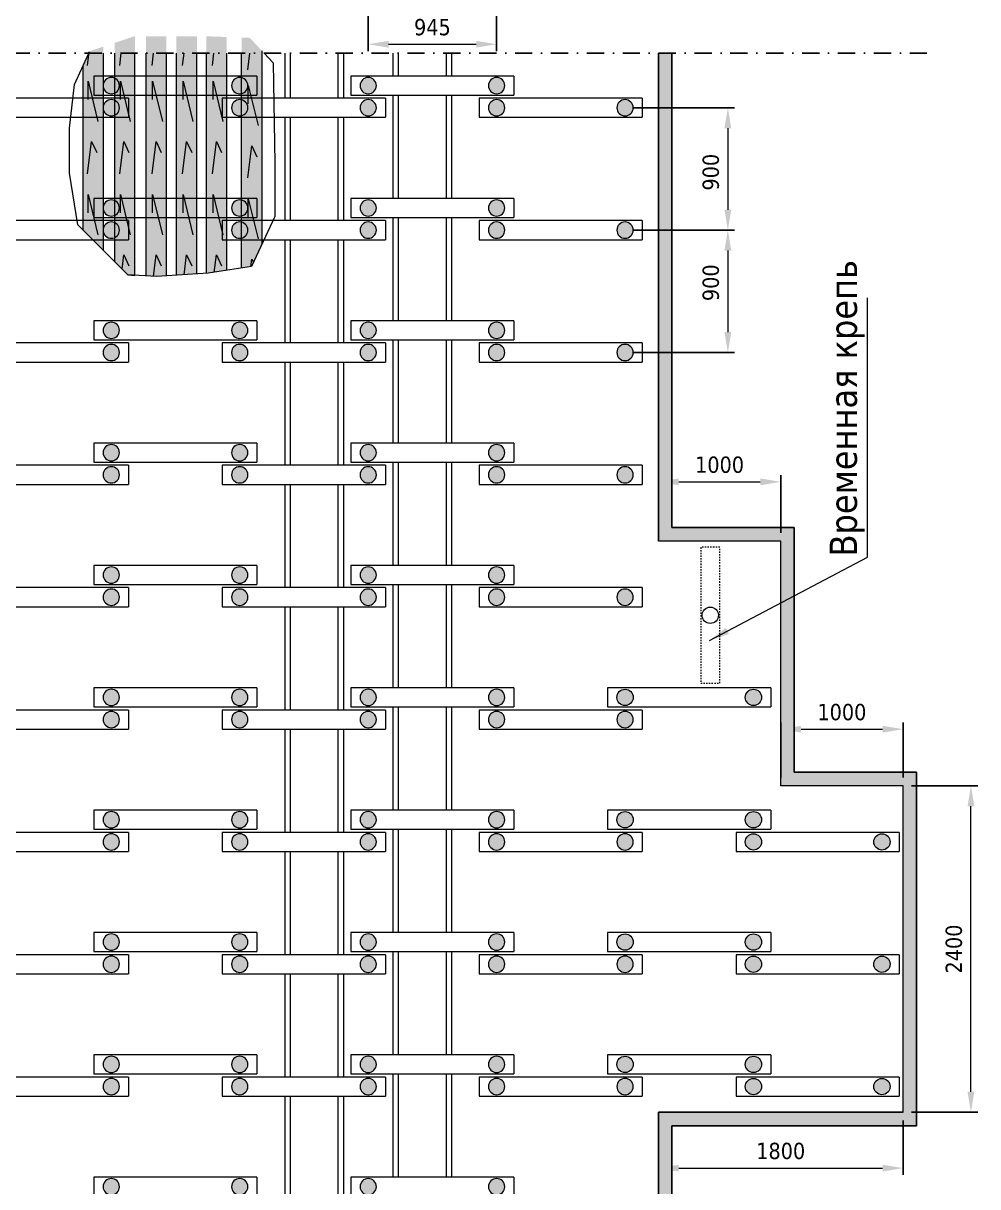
# Model space of a CAD drawing. Header units: millimetres. Extents: x 1757 to 4342, y -1901 to 53.
# Drawn here: x 3900.9 to 3971.1, y -440.9 to -355.3 of the extents above; entities that cross this region are included whole.
import ezdxf

# ---------------------------------------------------------------- set-up
doc = ezdxf.new("R2010")
doc.units = ezdxf.units.MM
doc.header["$LTSCALE"] = 0.1
doc.linetypes.add('ACAD_ISO02W100', pattern=[15, 12, -3])
doc.linetypes.add('DASHDOT', pattern=[25.4, 12.7, -6.35, 0, -6.35])
doc.styles.add('стиль', font='TAHOMA.TTF')
doc.dimstyles.new('Копия DIN', dxfattribs={"dimtxt": 2, "dimasz": 2.5, "dimexe": 0.5, "dimexo": 0.625, "dimtad": 0, "dimdec": 0, "dimlfac": 100, "dimzin": 4, "dimdsep": 46, "dimtxsty": 'стиль', "dimcen": 2.5, "dimclre": 256, "dimclrt": 256, "dimadec": 0, "dimazin": 2, "dimtfac": 1, "dimtdec": 0, "dimtmove": 0, "dimatfit": 3, "dimfxl": 1.25, "dimtvp": 1, "dimtolj": 1, "dimtzin": 0, "dimlwd": 0, "dimarcsym": 0})

# ---------------------------------------------------------------- blocks, each defined once
blk = doc.blocks.new('рядст22')
at = {"lineweight": 15}
h = blk.add_hatch(color=9, dxfattribs=at)
edge = h.paths.add_edge_path()
edge.add_arc((3498.654, -915.376), 0.6, 0, 360)
h = blk.add_hatch(color=9, dxfattribs=at)
edge = h.paths.add_edge_path()
edge.add_arc((3508.104, -915.376), 0.6, 0, 360)
h = blk.add_hatch(color=9, dxfattribs=at)
edge = h.paths.add_edge_path()
edge.add_arc((3508.104, -915.376), 0.6, 0, 360)
h = blk.add_hatch(color=9, dxfattribs=at)
edge = h.paths.add_edge_path()
edge.add_arc((3517.554, -915.376), 0.6, 0, 360)
h = blk.add_hatch(color=9, dxfattribs=at)
edge = h.paths.add_edge_path()
edge.add_arc((3527.004, -915.376), 0.6, 0, 360)
h = blk.add_hatch(color=9, dxfattribs=at)
edge = h.paths.add_edge_path()
edge.add_arc((3527.004, -915.376), 0.6, 0, 360)
h = blk.add_hatch(color=9, dxfattribs=at)
edge = h.paths.add_edge_path()
edge.add_arc((3536.454, -915.376), 0.6, 0, 360)
h = blk.add_hatch(color=9, dxfattribs=at)
edge = h.paths.add_edge_path()
edge.add_arc((3498.654, -917.006), 0.6, 0, 360)
h = blk.add_hatch(color=9, dxfattribs=at)
edge = h.paths.add_edge_path()
edge.add_arc((3508.104, -917.006), 0.6, 0, 360)
h = blk.add_hatch(color=9, dxfattribs=at)
edge = h.paths.add_edge_path()
edge.add_arc((3517.554, -917.006), 0.6, 0, 360)
h = blk.add_hatch(color=9, dxfattribs=at)
edge = h.paths.add_edge_path()
edge.add_arc((3527.004, -917.006), 0.6, 0, 360)
at = {"color": 7, "lineweight": 15}
for p, q in [((3487.922, -914.676), (3499.922, -914.676)), ((3487.922, -916.076), (3487.922, -914.676)), ((3499.922, -916.076), (3499.922, -914.676)), ((3506.822, -914.676), (3518.822, -914.676)), ((3506.822, -916.076), (3506.822, -914.676)), ((3518.822, -916.076), (3518.822, -914.676)), ((3525.722, -914.676), (3537.722, -914.676)), ((3525.722, -916.076), (3525.722, -914.676)), ((3537.722, -916.076), (3537.722, -914.676)), ((3499.922, -916.076), (3487.922, -916.076)), ((3497.372, -916.306), (3509.372, -916.306)), ((3497.372, -917.706), (3497.372, -916.306)), ((3518.822, -916.076), (3506.822, -916.076)), ((3509.372, -917.706), (3509.372, -916.306)), ((3516.272, -916.306), (3528.272, -916.306)), ((3516.272, -917.706), (3516.272, -916.306)), ((3537.722, -916.076), (3525.722, -916.076)), ((3528.272, -917.706), (3528.272, -916.306)), ((3509.372, -917.706), (3497.372, -917.706)), ((3528.272, -917.706), (3516.272, -917.706))]:
    blk.add_line(p, q, dxfattribs=at)
for centre in [(3489.204, -915.376), (3498.654, -915.376), (3508.104, -915.376), (3508.104, -915.376), (3517.554, -915.376), (3527.004, -915.376), (3527.004, -915.376), (3536.454, -915.376), (3498.654, -917.006), (3508.104, -917.006), (3517.554, -917.006), (3527.004, -917.006)]:
    blk.add_circle(centre, 0.6, dxfattribs=at)
blk = doc.blocks.new('*D531')
at = {"lineweight": -2}
for p, q in [((3945.818, -361.553), (3953.258, -361.553)), ((3945.818, -370.553), (3953.258, -370.553))]:
    blk.add_line(p, q, dxfattribs=at)
at = {"color": 0, "lineweight": 0}
blk.add_line((3952.758, -363.053), (3952.758, -369.053), dxfattribs=at)
at = {"color": 0, "lineweight": 15}
for points in [[(3952.508, -363.053), (3953.008, -363.053), (3952.758, -361.553)], [(3952.508, -369.053), (3953.008, -369.053), (3952.758, -370.553)]]:
    blk.add_solid(points, dxfattribs=at)
at = {"layer": 'Defpoints', "color": 0, "lineweight": 15}
for p in [(3945.193, -361.553), (3945.193, -370.553), (3952.758, -370.553)]:
    blk.add_point(p, dxfattribs=at)
at = {"lineweight": 0, "insert": (3951.509, -366.289), "char_height": 1.2, "attachment_point": 5, "rotation": 90, "style": 'стиль'}
blk.add_mtext('\\A1;900', dxfattribs=at)
blk = doc.blocks.new('*D532')
at = {"lineweight": -2}
for p, q in [((3945.818, -370.553), (3953.258, -370.553)), ((3945.818, -379.553), (3953.258, -379.553))]:
    blk.add_line(p, q, dxfattribs=at)
at = {"color": 0, "lineweight": 0}
blk.add_line((3952.758, -372.053), (3952.758, -378.053), dxfattribs=at)
at = {"color": 0, "lineweight": 15}
for points in [[(3952.508, -372.053), (3953.008, -372.053), (3952.758, -370.553)], [(3952.508, -378.053), (3953.008, -378.053), (3952.758, -379.553)]]:
    blk.add_solid(points, dxfattribs=at)
at = {"layer": 'Defpoints', "color": 0, "lineweight": 15}
for p in [(3945.193, -370.553), (3945.193, -379.553), (3952.758, -379.553)]:
    blk.add_point(p, dxfattribs=at)
at = {"lineweight": 0, "insert": (3951.509, -374.421), "char_height": 1.2, "attachment_point": 5, "rotation": 90, "style": 'стиль'}
blk.add_mtext('\\A1;900', dxfattribs=at)
blk = doc.blocks.new('A$C056B520F')
at = {"color": 7, "linetype": 'ACAD_ISO02W100', "lineweight": 9, "ltscale": 0.05}
blk.add_line((0, 10), (0, 0), dxfattribs=at)
at = {"color": 7, "linetype": 'ACAD_ISO02W100', "lineweight": 15, "ltscale": 0.05}
for p, q in [((1.4, 10), (0, 10)), ((1.4, 0), (1.4, 10)), ((0, 0), (1.4, 0))]:
    blk.add_line(p, q, dxfattribs=at)
at = {"color": 7, "lineweight": 15}
blk.add_circle((0.7, 5), 0.6, dxfattribs=at)
blk = doc.blocks.new('*D525')
at = {"linetype": 'ByBlock', "lineweight": -2}
for p, q in [((3947.647, -392.813), (3947.647, -388.567)), ((3956.647, -392.813), (3956.647, -388.567))]:
    blk.add_line(p, q, dxfattribs=at)
at = {"color": 0, "linetype": 'ByBlock', "lineweight": 0}
blk.add_line((3949.147, -389.067), (3955.147, -389.067), dxfattribs=at)
at = {"color": 0, "lineweight": 15}
for points in [[(3949.147, -388.817), (3949.147, -389.317), (3947.647, -389.067)], [(3955.147, -388.817), (3955.147, -389.317), (3956.647, -389.067)]]:
    blk.add_solid(points, dxfattribs=at)
at = {"layer": 'Defpoints', "color": 0, "lineweight": 15}
for p in [(3956.647, -389.067), (3947.647, -393.438), (3956.647, -393.438)]:
    blk.add_point(p, dxfattribs=at)
at = {"lineweight": 15, "insert": (3952.147, -387.817), "char_height": 1.2, "attachment_point": 5, "style": 'стиль'}
blk.add_mtext('\\A1;1000', dxfattribs=at)
blk = doc.blocks.new('*D526')
at = {"linetype": 'ByBlock', "lineweight": -2}
for p, q in [((3956.647, -410.813), (3956.647, -406.765)), ((3965.647, -410.813), (3965.647, -406.765))]:
    blk.add_line(p, q, dxfattribs=at)
at = {"color": 0, "linetype": 'ByBlock', "lineweight": 0}
blk.add_line((3958.147, -407.265), (3964.147, -407.265), dxfattribs=at)
at = {"color": 0, "lineweight": 15}
for points in [[(3958.147, -407.015), (3958.147, -407.515), (3956.647, -407.265)], [(3964.147, -407.015), (3964.147, -407.515), (3965.647, -407.265)]]:
    blk.add_solid(points, dxfattribs=at)
at = {"layer": 'Defpoints', "color": 0, "lineweight": 15}
for p in [(3965.647, -407.265), (3956.647, -411.438), (3965.647, -411.438)]:
    blk.add_point(p, dxfattribs=at)
at = {"lineweight": 15, "insert": (3961.147, -406.016), "char_height": 1.2, "attachment_point": 5, "style": 'стиль'}
blk.add_mtext('\\A1;1000', dxfattribs=at)
blk = doc.blocks.new('*D527')
at = {"linetype": 'ByBlock', "lineweight": -2}
for p, q in [((3947.647, -436.063), (3947.647, -440.055)), ((3965.647, -436.063), (3965.647, -440.055))]:
    blk.add_line(p, q, dxfattribs=at)
at = {"color": 0, "linetype": 'ByBlock', "lineweight": 0}
blk.add_line((3949.147, -439.555), (3964.147, -439.555), dxfattribs=at)
at = {"color": 0, "lineweight": 15}
for points in [[(3949.147, -439.305), (3949.147, -439.805), (3947.647, -439.555)], [(3964.147, -439.305), (3964.147, -439.805), (3965.647, -439.555)]]:
    blk.add_solid(points, dxfattribs=at)
at = {"layer": 'Defpoints', "color": 0, "lineweight": 15}
for p in [(3947.647, -435.438), (3965.647, -435.438), (3965.647, -439.555)]:
    blk.add_point(p, dxfattribs=at)
at = {"lineweight": 15, "insert": (3956.647, -438.3), "char_height": 1.2, "attachment_point": 5, "style": 'стиль'}
blk.add_mtext('\\A1;1800', dxfattribs=at)
blk = doc.blocks.new('*D528')
at = {"linetype": 'ByBlock', "lineweight": -2}
for p, q in [((3966.272, -411.438), (3971.143, -411.438)), ((3966.272, -435.438), (3971.143, -435.438))]:
    blk.add_line(p, q, dxfattribs=at)
at = {"color": 0, "linetype": 'ByBlock', "lineweight": 0}
blk.add_line((3970.643, -433.938), (3970.643, -412.938), dxfattribs=at)
at = {"color": 0, "lineweight": 15}
for points in [[(3970.393, -412.938), (3970.893, -412.938), (3970.643, -411.438)], [(3970.393, -433.938), (3970.893, -433.938), (3970.643, -435.438)]]:
    blk.add_solid(points, dxfattribs=at)
at = {"layer": 'Defpoints', "color": 0, "lineweight": 15}
for p in [(3965.647, -411.438), (3970.643, -411.438), (3965.647, -435.438)]:
    blk.add_point(p, dxfattribs=at)
at = {"lineweight": 15, "insert": (3969.393, -423.438), "char_height": 1.2, "attachment_point": 5, "rotation": 90, "style": 'стиль'}
blk.add_mtext('\\A1;2400', dxfattribs=at)
blk = doc.blocks.new('*D529')
at = {"linetype": 'ByBlock', "lineweight": -2}
for p, q in [((3926.293, -351.548), (3926.293, -357.377)), ((3935.743, -351.548), (3935.743, -357.377))]:
    blk.add_line(p, q, dxfattribs=at)
at = {"color": 0, "linetype": 'ByBlock', "lineweight": 0}
blk.add_line((3927.793, -356.877), (3934.243, -356.877), dxfattribs=at)
at = {"color": 0, "linetype": 'ByBlock', "lineweight": 15}
for points in [[(3927.793, -356.627), (3927.793, -357.127), (3926.293, -356.877)], [(3934.243, -356.627), (3934.243, -357.127), (3935.743, -356.877)]]:
    blk.add_solid(points, dxfattribs=at)
at = {"layer": 'Defpoints', "color": 0, "linetype": 'ByBlock', "lineweight": 15}
for p in [(3926.293, -350.923), (3935.743, -350.923), (3935.743, -356.877)]:
    blk.add_point(p, dxfattribs=at)
at = {"linetype": 'ByBlock', "lineweight": 15, "insert": (3931.018, -355.628), "char_height": 1.2, "attachment_point": 5, "style": 'стиль'}
blk.add_mtext('\\A1;945', dxfattribs=at)

msp = doc.modelspace()

# ---------------------------------------------------------------- hatches: boundary and pattern name
at = {"lineweight": 15}
h = msp.add_hatch(color=8, dxfattribs=at)
h.paths.add_polyline_path([(3947.647, -354.38), (3948.647, -354.38), (3948.647, -294.917), (3854.025, -294.917), (3854.025, -295.917), (3947.647, -295.917)])
h.paths.add_polyline_path([(3948.647, -357.527), (3947.647, -357.527), (3947.647, -393.438), (3956.647, -393.438), (3956.647, -411.438), (3965.647, -411.438), (3965.647, -435.438), (3947.647, -435.438), (3947.647, -456.162), (3948.647, -456.162), (3948.647, -436.438), (3966.647, -436.438), (3966.647, -410.438), (3957.647, -410.438), (3957.647, -392.438), (3948.647, -392.438)])
at = {"lineweight": 15, "true_color": 0xffffff}
for points in [[(3907.63, -372.864), (3908.617, -373.85), (3909.13, -373.88), (3909.13, -356.287), (3909.108, -356.287), (3907.63, -356.779)], [(3911.449, -373.925), (3910.706, -373.973), (3909.949, -373.928), (3909.949, -356.287), (3911.449, -356.287)], [(3913.686, -373.781), (3912.186, -373.877), (3912.186, -356.287), (3913.686, -356.287)], [(3914.515, -373.727), (3914.388, -373.735), (3914.388, -356.291), (3915.888, -356.346), (3915.888, -373.516)], [(3916.984, -356.387), (3917.587, -356.409), (3918.484, -357.37), (3918.484, -371.578), (3917.71, -373.236), (3916.984, -373.347)], [(3906.812, -372.046), (3905.312, -370.547), (3905.312, -358.454), (3905.79, -357.392), (3906.812, -357.052)]]:
    msp.add_hatch(color=7, dxfattribs=at).paths.add_polyline_path(points)
at = {"lineweight": 15}
h = msp.add_hatch(color=9, dxfattribs=at)
edge = h.paths.add_edge_path()
edge.add_arc((3945.193, -404.923), 0.6, 0, 360, ccw=False)
h = msp.add_hatch(color=9, dxfattribs=at)
edge = h.paths.add_edge_path()
edge.add_arc((3954.643, -404.923), 0.6, 0, 360, ccw=False)
h = msp.add_hatch(color=9, dxfattribs=at)
edge = h.paths.add_edge_path()
edge.add_arc((3945.193, -413.923), 0.6, 0, 360, ccw=False)
h = msp.add_hatch(color=9, dxfattribs=at)
edge = h.paths.add_edge_path()
edge.add_arc((3954.643, -413.923), 0.6, 0, 360, ccw=False)
h = msp.add_hatch(color=9, dxfattribs=at)
edge = h.paths.add_edge_path()
edge.add_arc((3954.643, -415.553), 0.6, 0, 360, ccw=False)
h = msp.add_hatch(color=9, dxfattribs=at)
edge = h.paths.add_edge_path()
edge.add_arc((3964.093, -415.553), 0.6, 0, 360, ccw=False)
h = msp.add_hatch(color=9, dxfattribs=at)
edge = h.paths.add_edge_path()
edge.add_arc((3945.193, -422.923), 0.6, 0, 360, ccw=False)
h = msp.add_hatch(color=9, dxfattribs=at)
edge = h.paths.add_edge_path()
edge.add_arc((3954.643, -422.923), 0.6, 0, 360, ccw=False)
h = msp.add_hatch(color=9, dxfattribs=at)
edge = h.paths.add_edge_path()
edge.add_arc((3954.643, -424.553), 0.6, 0, 360, ccw=False)
h = msp.add_hatch(color=9, dxfattribs=at)
edge = h.paths.add_edge_path()
edge.add_arc((3964.093, -424.553), 0.6, 0, 360, ccw=False)
h = msp.add_hatch(color=9, dxfattribs=at)
edge = h.paths.add_edge_path()
edge.add_arc((3945.193, -431.923), 0.6, 0, 360, ccw=False)
h = msp.add_hatch(color=9, dxfattribs=at)
edge = h.paths.add_edge_path()
edge.add_arc((3954.643, -431.923), 0.6, 0, 360, ccw=False)
h = msp.add_hatch(color=9, dxfattribs=at)
edge = h.paths.add_edge_path()
edge.add_arc((3954.643, -433.553), 0.6, 0, 360, ccw=False)
h = msp.add_hatch(color=9, dxfattribs=at)
edge = h.paths.add_edge_path()
edge.add_arc((3964.093, -433.553), 0.6, 0, 360, ccw=False)

# ---------------------------------------------------------------- linework, layer by layer
at = {"color": 7, "linetype": 'DASHDOT'}
msp.add_line((3967.409, -357.527), (3851.991, -357.527), dxfattribs=at)
at = {"color": 7, "lineweight": 15}
for p, q in [((3906.812, -372.046), (3906.812, -357.527)), ((3909.949, -373.928), (3909.949, -357.527)), ((3911.449, -373.925), (3911.449, -357.527)), ((3912.186, -373.877), (3912.186, -357.527)), ((3913.686, -373.781), (3913.686, -357.527)), ((3914.388, -373.735), (3914.388, -357.527)), ((3915.888, -373.516), (3915.888, -357.527)), ((3916.984, -373.347), (3916.984, -357.527)), ((3918.484, -371.578), (3918.484, -357.37)), ((3920.15, -357.527), (3920.15, -360.853)), ((3920.55, -357.527), (3920.55, -360.853)), ((3924.07, -357.527), (3924.07, -360.853)), ((3924.47, -357.527), (3924.47, -360.853)), ((3928.11, -357.527), (3928.11, -359.223)), ((3928.51, -357.527), (3928.51, -359.223)), ((3932.03, -357.527), (3932.03, -359.223)), ((3932.43, -357.527), (3932.43, -359.223)), ((3947.647, -357.527), (3947.647, -393.438)), ((3948.647, -392.438), (3948.647, -357.527)), ((3905.312, -370.547), (3905.312, -358.454)), ((3928.11, -360.623), (3928.11, -368.223)), ((3928.51, -360.623), (3928.51, -368.223)), ((3932.03, -360.623), (3932.03, -368.223)), ((3932.43, -360.623), (3932.43, -368.223)), ((3920.15, -362.253), (3920.15, -369.853)), ((3920.55, -362.253), (3920.55, -369.853)), ((3924.07, -362.253), (3924.07, -369.853)), ((3924.47, -362.253), (3924.47, -369.853)), ((3928.11, -369.623), (3928.11, -377.223)), ((3928.51, -369.623), (3928.51, -377.223)), ((3932.03, -369.623), (3932.03, -377.223)), ((3932.43, -369.623), (3932.43, -377.223)), ((3920.15, -371.253), (3920.15, -378.853)), ((3920.55, -371.253), (3920.55, -378.853)), ((3924.07, -371.253), (3924.07, -378.853)), ((3924.47, -371.253), (3924.47, -378.853)), ((3928.11, -378.623), (3928.11, -386.223)), ((3928.51, -378.623), (3928.51, -386.223)), ((3932.03, -378.623), (3932.03, -386.223)), ((3932.43, -378.623), (3932.43, -386.223)), ((3920.15, -380.253), (3920.15, -387.853)), ((3920.55, -380.253), (3920.55, -387.853)), ((3924.07, -380.253), (3924.07, -387.853)), ((3924.47, -380.253), (3924.47, -387.853)), ((3928.11, -387.623), (3928.11, -395.223)), ((3928.51, -387.623), (3928.51, -395.223)), ((3932.03, -387.623), (3932.03, -395.223)), ((3932.43, -387.623), (3932.43, -395.223)), ((3920.15, -389.253), (3920.15, -396.853)), ((3920.55, -389.253), (3920.55, -396.853)), ((3924.07, -389.253), (3924.07, -396.853)), ((3924.47, -389.253), (3924.47, -396.853)), ((3957.647, -410.438), (3957.647, -392.438)), ((3928.11, -396.623), (3928.11, -404.223)), ((3928.51, -396.623), (3928.51, -404.223)), ((3932.03, -396.623), (3932.03, -404.223)), ((3932.43, -396.623), (3932.43, -404.223)), ((3920.15, -398.253), (3920.15, -405.853)), ((3920.55, -398.253), (3920.55, -405.853)), ((3924.07, -398.253), (3924.07, -405.853)), ((3924.47, -398.253), (3924.47, -405.853)), ((3955.911, -404.223), (3943.911, -404.223)), ((3943.911, -404.223), (3943.911, -405.623)), ((3955.911, -404.223), (3955.911, -405.623)), ((3928.11, -405.623), (3928.11, -413.223)), ((3928.51, -405.623), (3928.51, -413.223)), ((3932.03, -405.623), (3932.03, -413.223)), ((3932.43, -405.623), (3932.43, -413.223)), ((3943.911, -405.623), (3955.911, -405.623)), ((3920.15, -407.253), (3920.15, -414.853)), ((3920.55, -407.253), (3920.55, -414.853)), ((3924.07, -407.253), (3924.07, -414.853)), ((3924.47, -407.253), (3924.47, -414.853)), ((3966.647, -410.438), (3957.647, -410.438)), ((3965.647, -411.438), (3956.647, -411.438)), ((3955.911, -413.223), (3943.911, -413.223)), ((3943.911, -413.223), (3943.911, -414.623)), ((3955.911, -413.223), (3955.911, -414.623)), ((3928.11, -414.623), (3928.11, -422.223)), ((3928.51, -414.623), (3928.51, -422.223)), ((3932.03, -414.623), (3932.03, -422.223)), ((3932.43, -414.623), (3932.43, -422.223)), ((3943.911, -414.623), (3955.911, -414.623)), ((3965.361, -414.853), (3953.361, -414.853)), ((3953.361, -414.853), (3953.361, -416.253)), ((3965.361, -414.853), (3965.361, -416.253)), ((3920.15, -416.253), (3920.15, -423.853)), ((3920.55, -416.253), (3920.55, -423.853)), ((3924.07, -416.253), (3924.07, -423.853)), ((3924.47, -416.253), (3924.47, -423.853)), ((3953.361, -416.253), (3965.361, -416.253)), ((3955.911, -422.223), (3943.911, -422.223)), ((3943.911, -422.223), (3943.911, -423.623)), ((3955.911, -422.223), (3955.911, -423.623)), ((3928.11, -423.623), (3928.11, -431.223)), ((3928.51, -423.623), (3928.51, -431.223)), ((3932.03, -423.623), (3932.03, -431.223)), ((3932.43, -423.623), (3932.43, -431.223)), ((3943.911, -423.623), (3955.911, -423.623)), ((3965.361, -423.853), (3953.361, -423.853)), ((3953.361, -423.853), (3953.361, -425.253)), ((3965.361, -423.853), (3965.361, -425.253)), ((3920.15, -425.253), (3920.15, -432.853)), ((3920.55, -425.253), (3920.55, -432.853)), ((3924.07, -425.253), (3924.07, -432.853)), ((3924.47, -425.253), (3924.47, -432.853)), ((3953.361, -425.253), (3965.361, -425.253)), ((3955.911, -431.223), (3943.911, -431.223)), ((3943.911, -431.223), (3943.911, -432.623)), ((3955.911, -431.223), (3955.911, -432.623)), ((3928.11, -432.623), (3928.11, -440.223)), ((3928.51, -432.623), (3928.51, -440.223)), ((3932.03, -432.623), (3932.03, -440.223)), ((3932.43, -432.623), (3932.43, -440.223)), ((3943.911, -432.623), (3955.911, -432.623)), ((3965.361, -432.853), (3953.361, -432.853)), ((3953.361, -432.853), (3953.361, -434.253)), ((3965.361, -432.853), (3965.361, -434.253)), ((3920.15, -434.253), (3920.15, -441.853)), ((3920.55, -434.253), (3920.55, -441.853)), ((3924.07, -434.253), (3924.07, -441.853)), ((3924.47, -434.253), (3924.47, -441.853)), ((3953.361, -434.253), (3965.361, -434.253)), ((3947.647, -435.438), (3947.647, -456.162)), ((3965.647, -435.438), (3947.647, -435.438)), ((3948.647, -456.162), (3948.647, -436.438))]:
    msp.add_line(p, q, dxfattribs=at)
at = {"color": 7, "lineweight": 0}
for p, q in [((3957.647, -392.438), (3948.647, -392.438)), ((3956.647, -393.438), (3947.647, -393.438)), ((3956.647, -411.438), (3956.647, -393.438)), ((3966.647, -436.438), (3966.647, -410.438)), ((3965.647, -435.438), (3965.647, -411.438)), ((3948.647, -436.438), (3966.647, -436.438))]:
    msp.add_line(p, q, dxfattribs=at)
for points in [[(3908.617, -373.85), (3904.93, -370.165), (3904.316, -366.358), (3904.316, -363.042), (3904.684, -359.848), (3905.73, -357.527)], [(3918.631, -357.527), (3919.308, -358.252), (3919.431, -365.621), (3919.431, -369.551), (3917.71, -373.236), (3914.515, -373.727), (3910.706, -373.973), (3908.617, -373.85)]]:
    msp.add_lwpolyline(points, dxfattribs=at)
at = {"color": 7, "lineweight": 15}
for points in [[(3905.644, -358.449), (3905.77, -357.436)], [(3907.63, -372.864), (3908.617, -373.85), (3909.13, -373.88), (3909.13, -357.527)], [(3907.63, -357.527), (3907.63, -372.864)], [(3908.015, -358.449), (3908.13, -357.527)], [(3910.387, -358.449), (3910.502, -357.527)], [(3912.631, -358.449), (3912.746, -357.527)], [(3914.832, -358.449), (3914.948, -357.527)], [(3917.429, -358.758), (3917.583, -357.527)], [(3948.647, -357.527), (3948.647, -392.438), (3957.647, -392.438), (3957.647, -410.438), (3966.647, -410.438), (3966.647, -436.438), (3948.647, -436.438), (3948.647, -456.162), (3947.647, -456.162), (3947.647, -435.438), (3965.647, -435.438), (3965.647, -411.438), (3956.647, -411.438), (3956.647, -393.438), (3947.647, -393.438), (3947.647, -357.527)], [(3905.686, -360.946), (3905.686, -359.592), (3906.406, -362.555)], [(3908.057, -360.946), (3908.057, -359.592), (3908.777, -362.555)], [(3910.429, -360.946), (3910.429, -359.592), (3911.149, -362.555)], [(3912.673, -360.946), (3912.673, -359.592), (3913.393, -362.555)], [(3914.875, -360.946), (3914.875, -359.592), (3915.595, -362.555)], [(3917.471, -361.255), (3917.471, -359.901), (3918.191, -362.864)], [(3905.644, -366.406), (3905.94, -364.036), (3906.321, -364.84)], [(3908.015, -366.406), (3908.312, -364.036), (3908.693, -364.84)], [(3910.387, -366.406), (3910.683, -364.036), (3911.064, -364.84)], [(3912.631, -366.406), (3912.927, -364.036), (3913.308, -364.84)], [(3914.832, -366.406), (3915.129, -364.036), (3915.51, -364.84)], [(3917.429, -366.715), (3917.725, -364.345), (3918.106, -365.149)], [(3905.686, -369.284), (3905.686, -367.93), (3906.406, -370.893)], [(3908.057, -369.284), (3908.057, -367.93), (3908.777, -370.893)], [(3910.429, -369.284), (3910.429, -367.93), (3911.149, -370.893)], [(3912.673, -369.284), (3912.673, -367.93), (3913.393, -370.893)], [(3914.875, -369.284), (3914.875, -367.93), (3915.595, -370.893)], [(3917.471, -369.593), (3917.471, -368.239), (3918.191, -371.202)], [(3908.181, -373.415), (3908.312, -372.374), (3908.693, -373.178)], [(3910.485, -373.96), (3910.683, -372.374), (3911.064, -373.178)], [(3912.744, -373.841), (3912.927, -372.374), (3913.308, -373.178)], [(3914.968, -373.658), (3915.129, -372.374), (3915.51, -373.178)], [(3917.655, -373.244), (3917.725, -372.683), (3917.848, -372.941)]]:
    msp.add_lwpolyline(points, dxfattribs=at)
for centre in [(3945.193, -404.923), (3954.643, -404.923), (3945.193, -413.923), (3954.643, -413.923), (3954.643, -415.553), (3964.093, -415.553), (3945.193, -422.923), (3954.643, -422.923), (3954.643, -424.553), (3964.093, -424.553), (3945.193, -431.923), (3954.643, -431.923), (3954.643, -433.553), (3964.093, -433.553)]:
    msp.add_circle(centre, 0.6, dxfattribs=at)

# ---------------------------------------------------------------- block references
at = {"color": 6, "lineweight": 15, "xscale": -1, "rotation": 180}
for p in [(408.739, -1276.929), (408.739, -1285.929), (408.739, -1294.929), (408.739, -1303.929), (408.739, -1312.929), (408.739, -1321.929), (408.739, -1330.929), (408.739, -1339.929), (408.739, -1348.929), (408.739, -1357.929)]:
    msp.add_blockref('рядст22', p, dxfattribs=at)
at = {"color": 6, "lineweight": 15}
msp.add_blockref('A$C056B520F', (3950.764, -403.886), dxfattribs=at)

# ---------------------------------------------------------------- texts
at = {"color": 7, "insert": (3960.255, -423.398), "char_height": 2, "width": 79.3281, "attachment_point": 1, "rotation": 90, "style": 'стиль'}
msp.add_mtext('\\pi28.838;Временная крепь', dxfattribs=at)

# ---------------------------------------------------------------- dimensions: what is measured, and where the dimension line sits
at = {"color": 7, "linetype": 'ByBlock', "lineweight": 15}
dim = msp.add_linear_dim(base=(3935.743, -356.877), p1=(3926.293, -350.923), p2=(3935.743, -350.923), dimstyle='Копия DIN', override={"dimtxt": 1.2, "dimasz": 1.5}, dxfattribs=at)
dim.commit()
dim.dimension.update_dxf_attribs({"geometry": '*D529', "text_midpoint": (3931.018, -356.877), "dimtype": 160})
at = {"color": 7, "lineweight": 0}
for base, p1, p2, picture, middle in [((3952.758, -370.553), (3945.193, -361.553), (3945.193, -370.553), '*D531', (3952.758, -366.289)), ((3952.758, -379.553), (3945.193, -370.553), (3945.193, -379.553), '*D532', (3952.758, -374.421))]:
    dim = msp.add_linear_dim(base=base, p1=p1, p2=p2, angle=270, dimstyle='Копия DIN', override={"dimtxt": 1.2, "dimasz": 1.5}, dxfattribs=at)
    dim.commit()
    dim.dimension.update_dxf_attribs({"geometry": picture, "text_midpoint": middle, "dimtype": 160})
at = {"color": 7, "lineweight": 15}
for base, p1, p2, picture, middle in [((3956.647, -389.067), (3947.647, -393.438), (3956.647, -393.438), '*D525', (3952.147, -387.817)), ((3965.647, -407.265), (3956.647, -411.438), (3965.647, -411.438), '*D526', (3961.147, -406.016))]:
    dim = msp.add_linear_dim(base=base, p1=p1, p2=p2, text='1000', dimstyle='Копия DIN', override={"dimtxt": 1.2, "dimasz": 1.5, "dimtix": 1}, dxfattribs=at)
    dim.commit()
    dim.dimension.update_dxf_attribs({"geometry": picture, "text_midpoint": middle})
dim = msp.add_linear_dim(base=(3970.643, -411.438), p1=(3965.647, -435.438), p2=(3965.647, -411.438), angle=90, dimstyle='Копия DIN', override={"dimtxt": 1.2, "dimasz": 1.5, "dimtix": 1}, dxfattribs=at)
dim.commit()
dim.dimension.update_dxf_attribs({"geometry": '*D528', "text_midpoint": (3969.393, -423.438)})
dim = msp.add_linear_dim(base=(3965.647, -439.555), p1=(3947.647, -435.438), p2=(3965.647, -435.438), dimstyle='Копия DIN', override={"dimtxt": 1.2, "dimasz": 1.5, "dimtix": 1}, dxfattribs=at)
dim.commit()
dim.dimension.update_dxf_attribs({"geometry": '*D527', "text_midpoint": (3956.647, -438.3)})

# ---------------------------------------------------------------- leaders
at = {"color": 7, "lineweight": 0}
msp.add_leader([(3951.4, -400.737), (3963.028, -394.601), (3963.028, -375.525)], dimstyle='Копия DIN', override={"dimtxt": 1.2, "dimasz": 1.5, "dimgap": 0.625, "dimtad": 0}, dxfattribs=at)

doc.saveas('drawing.dxf')
